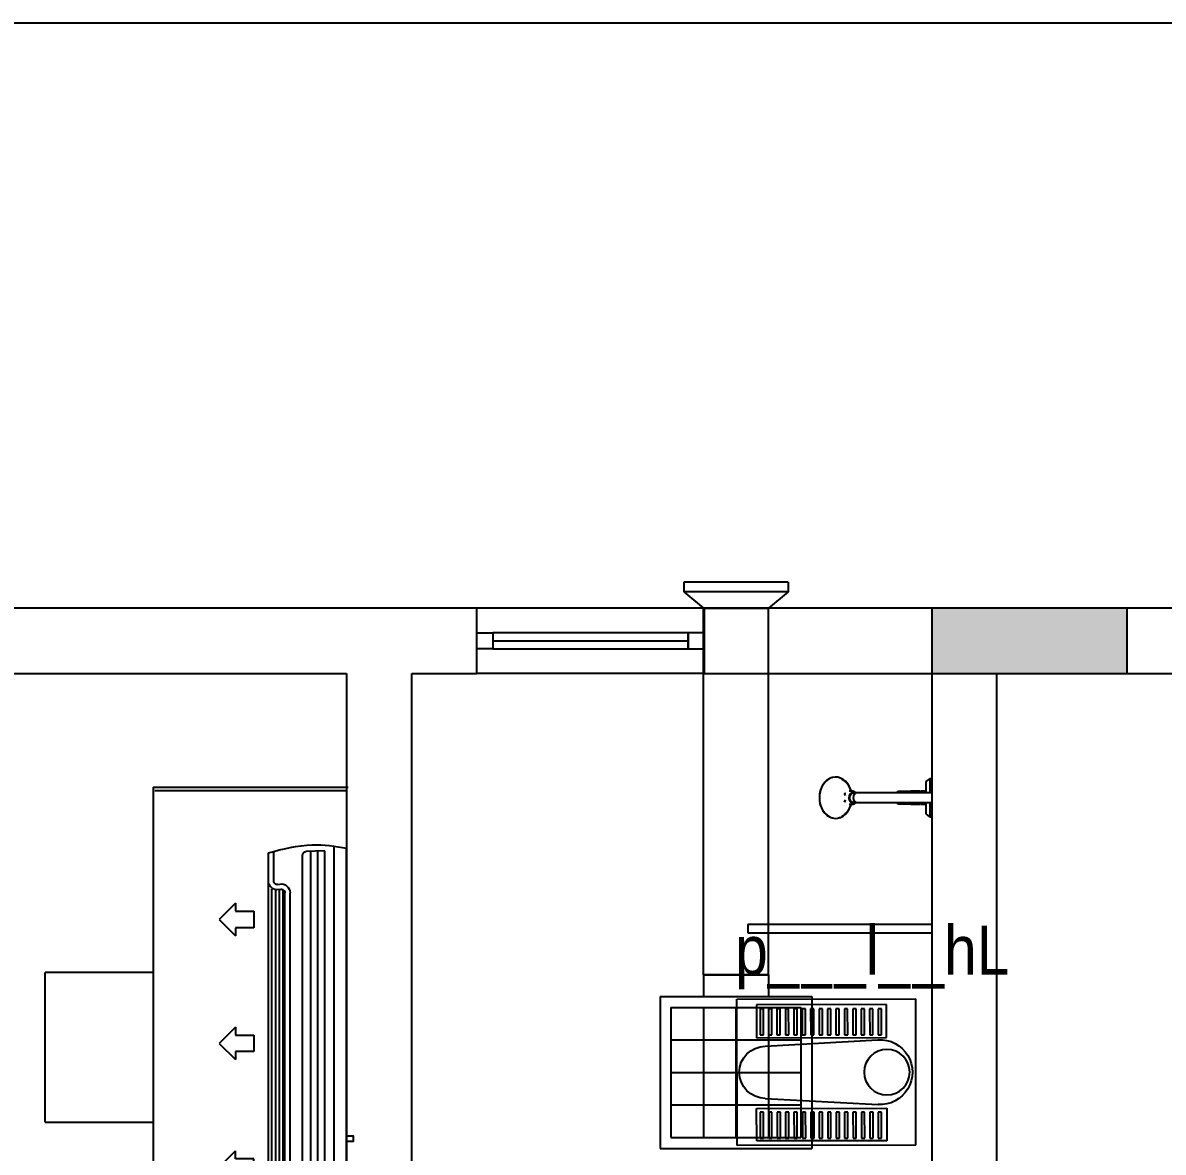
# Model space of a CAD drawing. Header units: metres. Extents: x -658 to -58, y -713 to -118.
# Drawn here: x -105.047 to -101.54, y -193.618 to -190.146 of the extents above; entities that cross this region are included whole.
import ezdxf

# ---------------------------------------------------------------- set-up
doc = ezdxf.new("R2010")
doc.units = ezdxf.units.M
doc.header["$LTSCALE"] = 100
doc.layers.add('AC', color=8, linetype='Continuous', lineweight=30)
for name, color, linetype in [('DCUT', 7, 'Continuous'), ('EX.DUCT', 3, 'Continuous'), ('M-ANNO-NOTE', 3, 'Continuous'), ('me$0$ME$0$0 Zimmer CEILING', 2, 'Continuous'), ('me$0$ME$0$EQU', 6, 'Continuous'), ('plan', 8, 'Continuous')]:
    doc.layers.add(name, color=color, linetype=linetype)
doc.styles.add('style12', font='xarab.shx')

# ---------------------------------------------------------------- blocks, each defined once
blk = doc.blocks.new('SHOWER_MOXIE_BLUETOOTH_17280 - MOXIE-1633351-الدور الاول')
for p, q in [((0.0665, -0.125), (0.0665, -0.1315)), ((0.0752, -0.1432), (0.0665, -0.1315)), ((0.0665, -0.1315), (0.1099, -0.1315)), ((0.11, -0.125), (0.11, -0.2585)), ((0.11, -0.125), (0.125, -0.125)), ((0.125, -0.125), (0.14, -0.125)), ((0.14, -0.2585), (0.14, -0.125)), ((0.1402, -0.1315), (0.1835, -0.1315)), ((0.1835, -0.1315), (0.1748, -0.1432)), ((0.1835, -0.1315), (0.1835, -0.125)), ((0.1098, -0.1432), (0.0752, -0.1432)), ((0.1052, -0.1432), (0.1052, -0.1582)), ((0.11, -0.1582), (0.1052, -0.1582)), ((0.1052, -0.1601), (0.1052, -0.1902)), ((0.1052, -0.1601), (0.11, -0.1601)), ((0.108, -0.1582), (0.108, -0.1602)), ((0.1448, -0.1582), (0.1401, -0.1582)), ((0.1401, -0.1601), (0.1448, -0.1601)), ((0.1748, -0.1432), (0.1403, -0.1432)), ((0.142, -0.1602), (0.142, -0.1582)), ((0.1448, -0.1582), (0.1448, -0.1432)), ((0.1448, -0.1902), (0.1448, -0.1601)), ((0.1052, -0.2302), (0.1052, -0.1902)), ((0.1052, -0.1902), (0.1099, -0.1902)), ((0.1099, -0.1902), (0.1052, -0.1902)), ((0.1401, -0.1902), (0.1448, -0.1902)), ((0.1448, -0.1902), (0.1401, -0.1902)), ((0.1448, -0.1902), (0.1449, -0.2302)), ((0.1099, -0.2302), (0.1052, -0.2302)), ((0.1449, -0.2302), (0.14, -0.2302)), ((0.1139, -0.368), (0.0917, -0.3788)), ((0.105, -0.37), (0.105, -0.3797)), ((0.11, -0.3558), (0.11, -0.3665)), ((0.1583, -0.3788), (0.1361, -0.368)), ((0.14, -0.3665), (0.14, -0.3558)), ((0.145, -0.3797), (0.145, -0.37)), ((0.1182, -0.3908), (0.1118, -0.394)), ((0.1382, -0.394), (0.1318, -0.3908))]:
    blk.add_line(p, q)
at = {"flags": 128}
for points in [[(0.11, -0.2585), (0.11, -0.2634), (0.11, -0.2684), (0.11, -0.2733), (0.11, -0.2782), (0.11, -0.2831), (0.11, -0.2879), (0.11, -0.2927), (0.11, -0.2974), (0.11, -0.3021), (0.11, -0.3067), (0.11, -0.3112), (0.11, -0.3156), (0.11, -0.32), (0.11, -0.3242), (0.11, -0.3284), (0.11, -0.3324), (0.11, -0.3363), (0.11, -0.3401), (0.11, -0.3437), (0.11, -0.3473), (0.11, -0.3506), (0.11, -0.3539), (0.11, -0.3558)], [(0.14, -0.3558), (0.14, -0.3527), (0.14, -0.3494), (0.14, -0.346), (0.14, -0.3424), (0.14, -0.3387), (0.14, -0.3348), (0.14, -0.3309), (0.14, -0.3268), (0.14, -0.3226), (0.14, -0.3184), (0.14, -0.314), (0.14, -0.3095), (0.14, -0.305), (0.14, -0.3003), (0.14, -0.2956), (0.14, -0.2909), (0.14, -0.2861), (0.14, -0.2813), (0.14, -0.2764), (0.14, -0.2715), (0.14, -0.2665), (0.14, -0.2616), (0.14, -0.2585)], [(0.0858, -0.3829), (0.0873, -0.382), (0.0893, -0.3809), (0.0914, -0.3798), (0.0935, -0.3787)], [(0.1098, -0.3595), (0.1092, -0.36), (0.1088, -0.3605), (0.1083, -0.3611), (0.1079, -0.3616), (0.1075, -0.3622), (0.1071, -0.3628), (0.1067, -0.3633), (0.1064, -0.364), (0.1061, -0.3646), (0.1059, -0.3652), (0.1057, -0.3658), (0.1055, -0.3665), (0.1053, -0.3671), (0.1052, -0.3678), (0.1051, -0.3685), (0.105, -0.3691), (0.105, -0.3698), (0.105, -0.37)], [(0.1136, -0.3742), (0.114, -0.3746), (0.1144, -0.3749), (0.1149, -0.3753), (0.1153, -0.3756), (0.1158, -0.3759), (0.1163, -0.3762), (0.1168, -0.3764), (0.1173, -0.3767), (0.1178, -0.3769), (0.1184, -0.3772), (0.1189, -0.3774), (0.1195, -0.3775), (0.12, -0.3777), (0.1206, -0.3779), (0.1211, -0.378), (0.1217, -0.3781), (0.1223, -0.3782), (0.1229, -0.3783), (0.1235, -0.3783), (0.124, -0.3784), (0.1246, -0.3784), (0.125, -0.3784)], [(0.125, -0.3784), (0.1256, -0.3784), (0.1262, -0.3784), (0.1268, -0.3783), (0.1273, -0.3782), (0.1279, -0.3782), (0.1285, -0.3781), (0.1291, -0.3779), (0.1296, -0.3778), (0.1302, -0.3776), (0.1308, -0.3775), (0.1313, -0.3773), (0.1318, -0.3771), (0.1324, -0.3768), (0.1329, -0.3766), (0.1334, -0.3763), (0.1339, -0.3761), (0.1344, -0.3758), (0.1348, -0.3755), (0.1353, -0.3751), (0.1357, -0.3748), (0.1362, -0.3744), (0.1364, -0.3742)], [(0.145, -0.37), (0.145, -0.3693), (0.1449, -0.3686), (0.1448, -0.368), (0.1447, -0.3673), (0.1446, -0.3667), (0.1444, -0.366), (0.1442, -0.3654), (0.1439, -0.3647), (0.1436, -0.3641), (0.1433, -0.3635), (0.143, -0.3629), (0.1426, -0.3623), (0.1422, -0.3618), (0.1418, -0.3612), (0.1414, -0.3607), (0.1409, -0.3601), (0.1404, -0.3596), (0.1399, -0.3591)], [(0.1561, -0.3786), (0.1583, -0.3796), (0.1604, -0.3807), (0.1624, -0.3818), (0.1643, -0.383)], [(0.0675, -0.4019), (0.0685, -0.4001), (0.0696, -0.3984), (0.0708, -0.3966), (0.0721, -0.395), (0.0735, -0.3933), (0.0749, -0.3917), (0.0765, -0.3902), (0.0781, -0.3887), (0.0798, -0.3872)], [(0.1699, -0.387), (0.1716, -0.3884), (0.1733, -0.3899), (0.1748, -0.3915), (0.1763, -0.3931), (0.1777, -0.3947), (0.179, -0.3964), (0.1802, -0.3981), (0.1813, -0.3998), (0.1824, -0.4016), (0.1825, -0.4019)], [(0.0666, -0.4409), (0.0677, -0.4428), (0.0688, -0.4446), (0.0701, -0.4463), (0.0714, -0.448), (0.0728, -0.4497), (0.0743, -0.4513), (0.0758, -0.4529), (0.0775, -0.4544), (0.0792, -0.4559), (0.081, -0.4573), (0.0829, -0.4587), (0.0848, -0.4599), (0.0868, -0.4612), (0.0889, -0.4624), (0.091, -0.4635), (0.0931, -0.4645), (0.0954, -0.4655), (0.0976, -0.4664), (0.0999, -0.4672), (0.1023, -0.4679), (0.1047, -0.4686), (0.1071, -0.4692), (0.1095, -0.4697), (0.112, -0.4702), (0.1145, -0.4706), (0.117, -0.4708), (0.1195, -0.4711), (0.1221, -0.4712), (0.1246, -0.4712), (0.125, -0.4712)], [(0.125, -0.4712), (0.1275, -0.4712), (0.1301, -0.4711), (0.1326, -0.4709), (0.1351, -0.4706), (0.1376, -0.4703), (0.1401, -0.4698), (0.1425, -0.4693), (0.145, -0.4687), (0.1473, -0.468), (0.1497, -0.4673), (0.152, -0.4665), (0.1543, -0.4656), (0.1565, -0.4646), (0.1587, -0.4636), (0.1608, -0.4625), (0.1629, -0.4614), (0.1649, -0.4601), (0.1668, -0.4589), (0.1687, -0.4575), (0.1705, -0.4561), (0.1723, -0.4546), (0.1739, -0.4531), (0.1755, -0.4516), (0.177, -0.4499), (0.1784, -0.4483), (0.1798, -0.4466), (0.181, -0.4448), (0.1822, -0.443), (0.1832, -0.4412), (0.1834, -0.4409)]]:
    blk.add_lwpolyline(points, dxfattribs=at)
for centre, major_axis, start_param, end_param in [((0.125, -0.4213), (0.0635, 0), 1.982617, 4.712389), ((0.125, -0.3558), (0.015, 0), 3.141593, 4.712389), ((0.125, -0.3665), (0.015, 0), 3.141593, 4.712389), ((0.125, -0.3687), (0.015, 0), 3.141593, 4.712389), ((0.125, -0.3558), (0.015, 0), 4.712389, 6.283185), ((0.125, -0.3665), (-0.015, 0), 1.570796, 3.141593), ((0.125, -0.3687), (-0.015, 0), 1.570796, 3.141593), ((0.125, -0.4213), (-0.0635, 0), 1.570796, 4.300568), ((0.125, -0.4213), (0.0626, 0), 2.879207, 2.941068), ((0.125, -0.4213), (0.0395, 0), 1.90204, 1.960387), ((0.125, -0.4213), (0.0395, 0), 1.215045, 1.252787), ((0.125, -0.4213), (0.0626, 0), 0.200525, 0.262386), ((0.125, -0.4213), (0.0626, 0), 3.342118, 3.365992), ((0.125, -0.4213), (0.0626, 0), 6.058786, 6.08266)]:
    blk.add_ellipse(centre, major_axis=major_axis, ratio=0.786454, start_param=start_param, end_param=end_param)
blk = doc.blocks.new('*U113')
blk.add_line((0.65, 0), (0.05, 0))
for points in [[(0.05, 0.025), (0, 0.025), (0, -0.025), (0.05, -0.025)], [(0.65, -0.025), (0.65, 0.025), (0.05, 0.025), (0.05, -0.025)], [(0.65, 0.025), (0.7, 0.025), (0.7, -0.025), (0.65, -0.025)]]:
    blk.add_lwpolyline(points, close=True)
blk = doc.blocks.new('Contemporary_Office_Desk_16786 - Contemporary_Office_Desk_16786-V32-الدور الاول')
for p, q in [((0.23, 0.9318), (-0.23, 0.9318)), ((-0.23, 0.8921), (-0.23, 0.9318)), ((0.23, 0.9318), (0.23, 0.8921)), ((-0.23, 0.8322), (-0.23, 0.8921)), ((0.23, 0.8921), (0.23, 0.8322)), ((-0.23, 0.7518), (-0.23, 0.8322)), ((0.23, 0.8322), (0.23, 0.7518)), ((-0.23, 0.6), (-0.23, 0.7518)), ((0.23, 0.7518), (0.23, 0.6)), ((-0.8, 0.6), (-0.8, 0)), ((-0.8, 0.6), (-0.7, 0.6)), ((-0.7, 0.6), (0.7, 0.6)), ((0.7, 0.6), (0.8, 0.6)), ((0.8, 0), (0.8, 0.6)), ((-0.79, 0.595), (-0.79, 0.005)), ((0.79, 0.005), (0.79, 0.595))]:
    blk.add_line(p, q)
blk = doc.blocks.new('A$C57E275C5')
for p, q in [((0.0007, 0.4508), (0, 0.0008)), ((0.5507, 0.45), (0.0007, 0.4508)), ((0.061, 0.4364), (0.0608, 0.3364)), ((0.461, 0.4358), (0.061, 0.4364)), ((0.072, 0.3485), (0.0721, 0.4285)), ((0.0721, 0.4285), (0.0821, 0.4285)), ((0.0821, 0.4285), (0.082, 0.3485)), ((0.0979, 0.3485), (0.098, 0.4285)), ((0.098, 0.4285), (0.108, 0.4284)), ((0.108, 0.4284), (0.1079, 0.3484)), ((0.1238, 0.3484), (0.124, 0.4284)), ((0.124, 0.4284), (0.134, 0.4284)), ((0.134, 0.4284), (0.1338, 0.3484)), ((0.1498, 0.3484), (0.1499, 0.4284)), ((0.1499, 0.4284), (0.1599, 0.4284)), ((0.1599, 0.4284), (0.1598, 0.3484)), ((0.1757, 0.3483), (0.1758, 0.4283)), ((0.1758, 0.4283), (0.1858, 0.4283)), ((0.1858, 0.4283), (0.1857, 0.3483)), ((0.2016, 0.3483), (0.2017, 0.4283)), ((0.2017, 0.4283), (0.2117, 0.4283)), ((0.2117, 0.4283), (0.2116, 0.3483)), ((0.2275, 0.3483), (0.2277, 0.4283)), ((0.2277, 0.4283), (0.2377, 0.4282)), ((0.2377, 0.4282), (0.2375, 0.3482)), ((0.2535, 0.3482), (0.2536, 0.4282)), ((0.2536, 0.4282), (0.2636, 0.4282)), ((0.2636, 0.4282), (0.2635, 0.3482)), ((0.2794, 0.3482), (0.2795, 0.4282)), ((0.2795, 0.4282), (0.2895, 0.4282)), ((0.2895, 0.4282), (0.2894, 0.3482)), ((0.3053, 0.3481), (0.3054, 0.4281)), ((0.3054, 0.4281), (0.3154, 0.4281)), ((0.3154, 0.4281), (0.3153, 0.3481)), ((0.3312, 0.3481), (0.3314, 0.4281)), ((0.3314, 0.4281), (0.3414, 0.4281)), ((0.3414, 0.4281), (0.3412, 0.3481)), ((0.3572, 0.3481), (0.3573, 0.4281)), ((0.3573, 0.4281), (0.3673, 0.428)), ((0.3673, 0.428), (0.3672, 0.348)), ((0.3831, 0.348), (0.3832, 0.428)), ((0.3832, 0.428), (0.3932, 0.428)), ((0.3932, 0.428), (0.3931, 0.348)), ((0.409, 0.348), (0.4091, 0.428)), ((0.4091, 0.428), (0.4191, 0.428)), ((0.4191, 0.428), (0.419, 0.348)), ((0.4349, 0.3479), (0.435, 0.4279)), ((0.435, 0.4279), (0.445, 0.4279)), ((0.445, 0.4279), (0.4449, 0.3479)), ((0.4608, 0.3358), (0.461, 0.4358)), ((0.5507, 0.45), (0.55, 0)), ((0.0608, 0.3364), (0.4608, 0.3358)), ((0.082, 0.3485), (0.072, 0.3485)), ((0.0876, 0.3057), (0.4344, 0.325)), ((0.1079, 0.3484), (0.0979, 0.3485)), ((0.1338, 0.3484), (0.1238, 0.3484)), ((0.1598, 0.3484), (0.1498, 0.3484)), ((0.1857, 0.3483), (0.1757, 0.3483)), ((0.2116, 0.3483), (0.2016, 0.3483)), ((0.2375, 0.3482), (0.2275, 0.3483)), ((0.2635, 0.3482), (0.2535, 0.3482)), ((0.2894, 0.3482), (0.2794, 0.3482)), ((0.3153, 0.3481), (0.3053, 0.3481)), ((0.3412, 0.3481), (0.3312, 0.3481)), ((0.3672, 0.348), (0.3572, 0.3481)), ((0.3931, 0.348), (0.3831, 0.348)), ((0.419, 0.348), (0.409, 0.348)), ((0.4449, 0.3479), (0.4349, 0.3479)), ((0.0874, 0.1457), (0.4341, 0.1253)), ((0.0603, 0.0177), (0.0605, 0.1193)), ((0.0605, 0.1193), (0.4605, 0.1186)), ((0.0715, 0.0306), (0.0716, 0.1106)), ((0.0716, 0.1106), (0.0816, 0.1106)), ((0.0816, 0.1106), (0.0815, 0.0306)), ((0.0974, 0.0305), (0.0976, 0.1105)), ((0.0976, 0.1105), (0.1076, 0.1105)), ((0.1076, 0.1105), (0.1074, 0.0305)), ((0.1234, 0.0305), (0.1235, 0.1105)), ((0.1235, 0.1105), (0.1335, 0.1105)), ((0.1335, 0.1105), (0.1334, 0.0305)), ((0.1493, 0.0305), (0.1494, 0.1105)), ((0.1494, 0.1105), (0.1594, 0.1104)), ((0.1594, 0.1104), (0.1593, 0.0304)), ((0.1752, 0.0304), (0.1753, 0.1104)), ((0.1753, 0.1104), (0.1853, 0.1104)), ((0.1853, 0.1104), (0.1852, 0.0304)), ((0.2011, 0.0304), (0.2012, 0.1104)), ((0.2012, 0.1104), (0.2112, 0.1104)), ((0.2112, 0.1104), (0.2111, 0.0304)), ((0.227, 0.0303), (0.2272, 0.1103)), ((0.2272, 0.1103), (0.2372, 0.1103)), ((0.2372, 0.1103), (0.237, 0.0303)), ((0.253, 0.0303), (0.2531, 0.1103)), ((0.2531, 0.1103), (0.2631, 0.1103)), ((0.2631, 0.1103), (0.263, 0.0303)), ((0.2789, 0.0303), (0.279, 0.1103)), ((0.279, 0.1103), (0.289, 0.1102)), ((0.289, 0.1102), (0.2889, 0.0302)), ((0.3048, 0.0302), (0.3049, 0.1102)), ((0.3049, 0.1102), (0.3149, 0.1102)), ((0.3149, 0.1102), (0.3148, 0.0302)), ((0.3307, 0.0302), (0.3309, 0.1102)), ((0.3309, 0.1102), (0.3409, 0.1102)), ((0.3409, 0.1102), (0.3407, 0.0302)), ((0.3567, 0.0301), (0.3568, 0.1101)), ((0.3568, 0.1101), (0.3668, 0.1101)), ((0.3668, 0.1101), (0.3667, 0.0301)), ((0.3826, 0.0301), (0.3827, 0.1101)), ((0.3827, 0.1101), (0.3927, 0.1101)), ((0.3927, 0.1101), (0.3926, 0.0301)), ((0.4085, 0.0301), (0.4086, 0.1101)), ((0.4086, 0.1101), (0.4186, 0.11)), ((0.4186, 0.11), (0.4185, 0.03)), ((0.4344, 0.03), (0.4346, 0.11)), ((0.4346, 0.11), (0.4446, 0.11)), ((0.4446, 0.11), (0.4444, 0.03)), ((0.4605, 0.1186), (0.4603, 0.0171)), ((0, 0.0008), (0.55, 0)), ((0.4603, 0.0171), (0.0603, 0.0177)), ((0.0815, 0.0306), (0.0715, 0.0306)), ((0.1074, 0.0305), (0.0974, 0.0305)), ((0.1334, 0.0305), (0.1234, 0.0305)), ((0.1593, 0.0304), (0.1493, 0.0305)), ((0.1852, 0.0304), (0.1752, 0.0304)), ((0.2111, 0.0304), (0.2011, 0.0304)), ((0.237, 0.0303), (0.227, 0.0303)), ((0.263, 0.0303), (0.253, 0.0303)), ((0.2889, 0.0302), (0.2789, 0.0303)), ((0.3148, 0.0302), (0.3048, 0.0302)), ((0.3407, 0.0302), (0.3307, 0.0302)), ((0.3667, 0.0301), (0.3567, 0.0301)), ((0.3926, 0.0301), (0.3826, 0.0301)), ((0.4185, 0.03), (0.4085, 0.0301)), ((0.4444, 0.03), (0.4344, 0.03))]:
    blk.add_line(p, q)
blk.add_circle((0.4616, 0.2251), 0.07)
for centre, radius, start, end in [((0.44, 0.2252), 0.1, 266.6377, 93.1856), ((0.0875, 0.2257), 0.08, 89.9117, 269.9117)]:
    blk.add_arc(centre, radius, start, end)
blk = doc.blocks.new('RWEFRWEFRWE')
h = blk.add_hatch(color=256)
h.dxf.hatch_style = 1
h.paths.add_polyline_path([(-220.4055, -174.2532), (-220.4055, -174.0532), (-221.0055, -174.0532), (-221.0055, -174.2532)])
blk.add_lwpolyline([(-220.4055, -174.2532), (-220.4055, -174.0532), (-221.0055, -174.0532), (-221.0055, -174.2532)], close=True)
blk = doc.blocks.new('A$Cb06f5615')
at = {"layer": 'plan'}
for p, q in [((-41.6028, 21.1095), (-28.9035, 21.1095)), ((-34.2035, 19.3095), (-39.8035, 19.3095)), ((-34.2035, 19.1095), (-34.2035, 19.3095)), ((-33.5035, 19.3095), (-34.2035, 19.3095)), ((-27.4035, 19.3095), (-33.5035, 19.3095)), ((-33.5035, 19.3095), (-33.5035, 19.1095)), ((-39.6035, 19.1095), (-34.6035, 19.1095)), ((-34.6035, 19.1095), (-34.6035, 16.8095)), ((-34.4035, 19.1095), (-34.2035, 19.1095)), ((-34.4035, 16.6095), (-34.4035, 19.1095)), ((-33.5035, 19.1095), (-34.2035, 19.1095)), ((-33.5035, 19.1095), (-32.8035, 19.1095)), ((-32.8035, 19.1095), (-32.8035, 16.8095)), ((-32.6035, 19.1095), (-27.4035, 19.1095)), ((-32.6035, 16.6095), (-32.6035, 19.1095)), ((-32.8035, 18.337), (-33.3695, 18.337)), ((-33.3695, 18.337), (-33.3695, 18.312)), ((-33.3695, 18.312), (-32.8035, 18.312))]:
    blk.add_line(p, q, dxfattribs=at)
blk.add_blockref('RWEFRWEFRWE', (188.202, 193.3627), dxfattribs=at)
for name, p, rotation in [('*U113', (-33.5035, 19.2095), 180), ('SHOWER_MOXIE_BLUETOOTH_17280 - MOXIE-1633351-الدور الاول', (-32.6785, 18.8521), 270)]:
    blk.add_blockref(name, p, dxfattribs=dict(at, rotation=rotation))
at = {"layer": 'plan', "xscale": -1}
for name, p, rotation in [('Contemporary_Office_Desk_16786 - Contemporary_Office_Desk_16786-V32-الدور الاول', (-34.5985, 17.9595), 90), ('A$C57E275C5', (-33.4035, 18.1085), 180)]:
    blk.add_blockref(name, p, dxfattribs=dict(at, rotation=rotation))
at = {"layer": 'plan', "style": 'style12', "width": 0.9}
blk.add_text('p___l__hL', height=0.15, dxfattribs=at).set_placement((-33.4086, 18.1836))
blk = doc.blocks.new('me$0$ME$0$iu-01&02')
at = {"layer": 'me$0$ME$0$EQU'}
for p, q in [((-210.9, 524.2), (-210.9, 448.7)), ((-196.7, 527.7), (-196.7, 448.7)), ((-33.2, 539.8), (-33.2, -539.8)), ((0, 536.9), (0, -536.9)), ((-210.9, 448.7), (-210.9, -448.7)), ((-185.6, 439.3), (-180.2, 440.2)), ((-183.2, 425.3), (-177.8, 426.2)), ((-166.7, 416.8), (-166.7, -416.8)), ((-152.5, 416.8), (-152.5, -416.8)), ((-183.2, -425.3), (-177.8, -426.2)), ((-210.9, -448.7), (-210.9, -524.2)), ((-196.7, -448.7), (-196.7, -527.7)), ((-185.6, -439.3), (-180.2, -440.2))]:
    blk.add_line(p, q, dxfattribs=at)
at = {"layer": 'me$0$ME$0$EQU', "color": 9}
for p, q in [((-58.5, 529.8), (-109.6, 527.7)), ((-96.5, 528.2), (-96.5, -528.2)), ((-77.5, 529), (-77.5, -529)), ((-58.5, 529.8), (-58.5, -529.8)), ((-118.7, 518.2), (-118.7, -518.2)), ((-201.4, 427.4), (-201.4, -426.4)), ((-190.5, 425.2), (-190.5, -424.1)), ((-181, 425.1), (-181, -425.1)), ((-171.5, 425.1), (-171.5, -425.1)), ((-58.5, -529.8), (-109.6, -527.7))]:
    blk.add_line(p, q, dxfattribs=at)
at = {"layer": 'me$0$ME$0$EQU', "color": 7}
for p, q in [((-299.4, 366.7), (-344, 322.8)), ((-299.4, 366.7), (-299.4, 345.1)), ((-299.4, 345.1), (-249.8, 345.1)), ((-249.8, 345.1), (-249.8, 300.5)), ((-344, 322.8), (-299.4, 279)), ((-249.8, 300.5), (-299.4, 300.5)), ((-299.4, 300.5), (-299.4, 279)), ((-344, -10.9), (-299.4, 32.9)), ((-299.4, 11.4), (-299.4, 32.9)), ((-249.8, 11.4), (-299.4, 11.4)), ((-249.8, -33.2), (-249.8, 11.4)), ((-299.4, -54.8), (-344, -10.9)), ((-299.4, -33.2), (-249.8, -33.2)), ((-299.4, -54.8), (-299.4, -33.2)), ((-344, -344.7), (-299.4, -300.8)), ((-299.4, -322.4), (-299.4, -300.8)), ((-249.8, -322.4), (-299.4, -322.4)), ((-249.8, -367), (-249.8, -322.4)), ((-299.4, -388.5), (-344, -344.7)), ((-299.4, -367), (-249.8, -367)), ((-299.4, -388.5), (-299.4, -367))]:
    blk.add_line(p, q, dxfattribs=at)
for points in [[(-169.5, 500.9), (-169.5, 473.3), (-182.9, 473.3), (-182.9, 500.9)], [(-148.7, 492.4), (-148.7, 480.8), (-155, 480.8), (-155, 492.4)], [(-148.7, 463.2), (-148.7, 451.6), (-155, 451.6), (-155, 463.2)]]:
    blk.add_lwpolyline(points, close=True, dxfattribs=at)
at = {"layer": 'me$0$ME$0$EQU'}
for points in [[(0, 492.9), (18.7, 492.9), (18.7, 479.5), (0, 479.5)], [(0, 372.6), (18.7, 372.6), (18.7, 359.3), (0, 359.3)], [(0, 252.4), (18.7, 252.4), (18.7, 239), (0, 239)]]:
    blk.add_lwpolyline(points, dxfattribs=at)
for centre, radius, start, end in [((-52.8, 7.3), 540.5, 94.2185, 107.009), ((-92.6, 89.6), 456.7, 78.2961, 89.9914), ((-187.2, 448.7), 23.7, 180, 279.5591), ((-187.2, 448.7), 9.5, 180, 279.5591), ((-176.2, 416.8), 23.7, 0, 99.5591), ((-176.2, 416.8), 9.5, 0, 99.5591), ((-187.2, -448.7), 23.7, 80.4409, 180), ((-176.2, -416.8), 23.7, 260.4409, 0), ((-176.2, -416.8), 9.5, 260.4409, 0), ((-187.2, -448.7), 9.5, 80.4409, 180), ((-52.8, -7.3), 540.5, 252.991, 265.7815), ((-92.6, -89.6), 456.7, 270.0086, 281.7039)]:
    blk.add_arc(centre, radius, start, end, dxfattribs=at)
at = {"layer": 'me$0$ME$0$EQU', "color": 9}
for centre, start, end in [((-109.2, 518.2), 92.2906, 180), ((-109.2, -518.2), 180, 267.7094)]:
    blk.add_arc(centre, 9.5, start, end, dxfattribs=at)
blk = doc.blocks.new('decrotive')
at = {"layer": 'me$0$ME$0$0 Zimmer CEILING', "extrusion": (0, 0, -1), "xscale": -1, "zscale": -1, "rotation": 90}
blk.add_blockref('me$0$ME$0$iu-01&02', (0, 0), dxfattribs=at)
blk = doc.blocks.new('EF-6')
for p, q in [((-239.7, -141.9), (-239.7, 208.1)), ((110.3, 208.1), (-239.7, 208.1)), ((110.3, -141.9), (110.3, 208.1)), ((110.3, -141.9), (-239.7, -141.9)), ((-139.7, -191.9), (-139.7, -141.9)), ((10.3, -191.9), (10.3, -141.9)), ((10.3, -191.9), (-139.7, -191.9))]:
    blk.add_line(p, q)
at = {"color": 1}
for p, q in [((85.3, 183.1), (-214.7, 183.1)), ((-214.7, -116.9), (-214.7, 183.1)), ((-139.7, -116.9), (-139.7, 183.1)), ((-64.7, -116.9), (-64.7, 183.1)), ((10.3, -116.9), (10.3, 183.1)), ((85.3, -116.9), (85.3, 183.1)), ((85.3, 108.1), (-214.7, 108.1)), ((85.3, 33.1), (-214.7, 33.1)), ((85.3, -41.9), (-214.7, -41.9)), ((85.3, -116.9), (-214.7, -116.9))]:
    blk.add_line(p, q, dxfattribs=at)

msp = doc.modelspace()

# ---------------------------------------------------------------- linework, layer by layer
at = {"layer": 'DCUT', "color": 3, "extrusion": (-1.25101e-06, 5.18176e-07, 1)}
for p, q in [((-102.6938, -191.8662, 0), (-103.0139, -191.8662, 0)), ((-103.0139, -191.8662, 0), (-103.0139, -191.8958, 0)), ((-102.6938, -191.8662, 0), (-102.6938, -191.8958, 0)), ((-102.6938, -191.8958, 0), (-103.0139, -191.8958, 0)), ((-103.0139, -191.8958, 0), (-102.9539, -191.9462)), ((-102.6938, -191.8958, 0), (-102.7539, -191.9462)), ((-102.7539, -191.9462), (-102.9539, -191.9462))]:
    msp.add_line(p, q, dxfattribs=at)
at = {"layer": 'DCUT', "color": 3}
msp.add_line((-102.9539, -191.9462), (-102.7539, -191.9462), dxfattribs=at)
at = {"layer": 'EX.DUCT', "linetype": 'Continuous'}
for p, q in [((-102.7539, -191.9462, 0), (-102.9539, -191.9462, 0)), ((-102.7539, -193.0732, 0), (-102.9539, -193.0732, 0))]:
    msp.add_line(p, q, dxfattribs=at)
at = {"layer": 'EX.DUCT', "linetype": 'ByBlock'}
for p, q in [((-102.9539, -193.0732, 0), (-102.9539, -191.9462, 0)), ((-102.7539, -193.0732, 0), (-102.7539, -191.9462, 0))]:
    msp.add_line(p, q, dxfattribs=at)

# ---------------------------------------------------------------- block references
at = {"layer": 'AC', "lineweight": 25, "xscale": -0.00114048, "yscale": 0.00114048, "zscale": 0.00114048, "rotation": 90}
msp.add_blockref('decrotive', (-104.0513, -193.2962), dxfattribs=at)
at = {"layer": 'M-ANNO-NOTE', "extrusion": (-1.25101e-06, 5.18176e-07, 1), "xscale": 0.001333333333333319, "yscale": 0.001333333333333319, "zscale": 0.001333333333333319, "rotation": 180.0002104595809}
msp.add_blockref('EF-6', (-102.9402, -193.3291, 0), dxfattribs=at)
at = {"layer": 'plan'}
msp.add_blockref('A$Cb06f5615', (-69.4477, -211.2557), dxfattribs=at)

doc.saveas('drawing.dxf')
